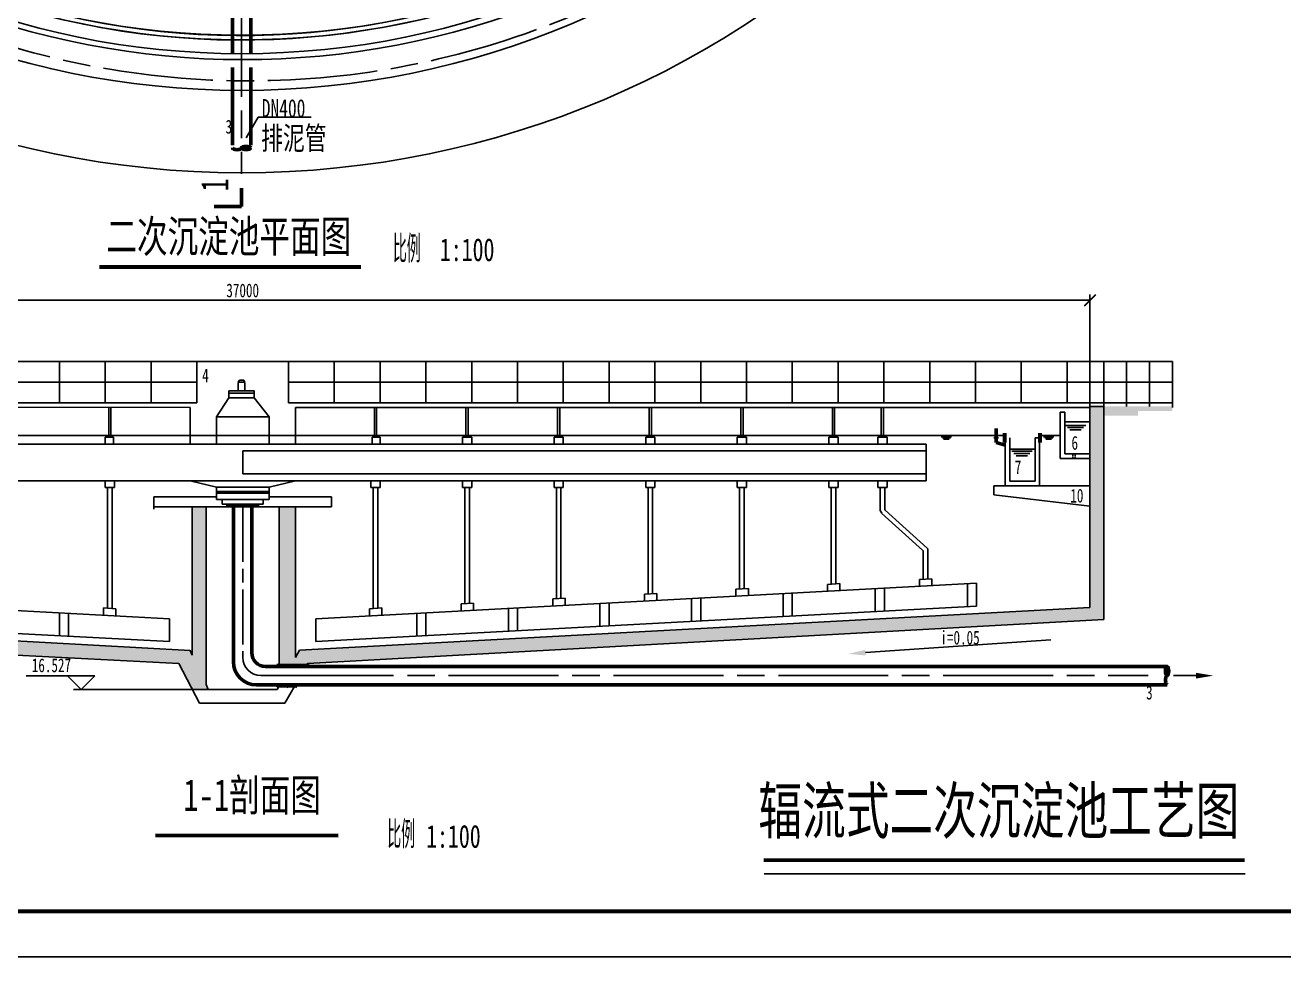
# Model space of a CAD drawing. Header units: millimetres. Extents: x -1157 to 5248, y -43968 to 1732.
# Drawn here: x 4661.5 to 4936.3, y 1030.1 to 1233.5 of the extents above; entities that cross this region are included whole.
import ezdxf
from ezdxf.enums import TextEntityAlignment as Align

# ---------------------------------------------------------------- set-up
doc = ezdxf.new("R2010")
doc.units = ezdxf.units.MM
for name, pattern in [('ACAD_ISO02W100', [15, 12, -3]), ('ACAD_ISO04W100', [30, 24, -3, 0, -3]), ('ACAD_ISO08W100', [36, 24, -3, 6, -3])]:
    doc.linetypes.add(name, pattern=pattern)
for name, color, linetype in [('33333', 7, 'Continuous'), ('guani', 7, 'Continuous'), ('ZI', 7, 'Continuous'), ('中心线', 7, 'ACAD_ISO08W100'), ('字', 7, 'Continuous'), ('标注', 230, 'Continuous')]:
    doc.layers.add(name, color=color, linetype=linetype)
for name, color, linetype, lineweight in [('guan', 7, 'Continuous', 53), ('图层1', 7, 'Continuous', 53), ('污泥管线', 4, 'ACAD_ISO08W100', 30), ('浮渣挡板', 200, 'Continuous', 50), ('管道', 2, 'Continuous', 50), ('设备', 7, 'Continuous', 25)]:
    doc.layers.add(name, color=color, linetype=linetype, lineweight=lineweight)
doc.styles.add('3', font='simfang.ttf', dxfattribs={"width": 0.7, "height": 3})
doc.styles.add('4', font='simfang.ttf', dxfattribs={"width": 0.7, "height": 4})
doc.styles.add('5', font='simfang.ttf', dxfattribs={"width": 0.7, "height": 5})
doc.styles.add('6', font='simfang.ttf', dxfattribs={"width": 0.7, "height": 6})
doc.styles.add('7', font='simfang.ttf', dxfattribs={"width": 0.7, "height": 7})
doc.styles.get("Standard").update_dxf_attribs({"font": 'txt', "bigfont": 'gbcbig.shx'})
doc.dimstyles.new('nn ISO-25', dxfattribs={"dimtxt": 3, "dimasz": 2.5, "dimexe": 1.25, "dimexo": 0.625, "dimtad": 1, "dimdec": 0, "dimlfac": 100, "dimtxsty": '3', "dimblk": 'ARCHTICK', "dimcen": 2.5, "dimadec": 0, "dimazin": 0, "dimtfac": 1, "dimtdec": 0, "dimtmove": 0, "dimatfit": 3, "dimfxl": 1, "dimarcsym": 0})
pattern_1 = [(50, (4419.571, 1038.6524), (1.8218467, -0.159391), [0.1905, -2.0955]), (355, (4419.571, 1038.6524), (-0.352428, 1.9105664), [0.1524, -1.6764]), (100.451, (4419.7229, 1038.6392), (1.469425, 1.751167), [0.1619, -1.7809]), (46.1842, (4419.571, 1039.1604), (2.71079, -0.420423), [0.28575, -3.14325]), (96.6356, (4419.797, 1039.1254), (2.374042, 2.474256), [0.24285, -2.67135]), (351.184, (4419.571, 1039.1604), (2.374046, 2.474251), [0.2286, -2.5146]), (21, (4419.825, 1039.0334), (1.516149, -1.022655), [0.1905, -2.0955]), (326, (4419.825, 1039.0334), (0.61802, 1.84188), [0.1524, -1.6764]), (71.4514, (4419.9514, 1038.9482), (2.134165, 0.8192286), [0.1619, -1.7809]), (37.5, (4419.57105, 1038.65245), (0.030886, 0.8455504), [0, -1.65608, 0, -1.7018, 0, -1.68275]), (7.5, (4419.57105, 1038.65245), (0.6681966, 1.0018057), [0, -0.97028, 0, -1.61798, 0, -0.64135]), (327.5, (4419.0046, 1038.65245), (1.35590595, -0.0572874), [0, -0.635, 0, -1.9812, 0, -2.6289]), (317.5, (4418.7506, 1038.6524), (1.4812918, 0.254265), [0, -0.8255, 0, -1.31572, 0, -1.8669])]

# ---------------------------------------------------------------- blocks, each defined once
blk = doc.blocks.new('_ArchTick')
at = {"color": 0, "linetype": 'ByBlock', "const_width": 0.15}
blk.add_lwpolyline([(-0.5, -0.5), (0.5, 0.5)], dxfattribs=at)
blk = doc.blocks.new('*D41')
at = {"layer": 'Defpoints', "color": 0, "ltscale": 0.1, "transparency": 16777216}
for p in [(4893.98, 1173.45), (4523.98, 1160.47), (4893.98, 1150.28)]:
    blk.add_point(p, dxfattribs=at)
at = {"layer": '标注', "color": 0, "lineweight": -2, "ltscale": 0.1, "transparency": 16777216}
for p, q in [((4523.98, 1161.1), (4523.98, 1174.7)), ((4893.98, 1150.91), (4893.98, 1174.7)), ((4523.98, 1173.45), (4893.98, 1173.45))]:
    blk.add_line(p, q, dxfattribs=at)
at = {"layer": '标注', "color": 0, "lineweight": -2, "ltscale": 0.1, "transparency": 16777216, "xscale": 2.5, "yscale": 2.5, "zscale": 2.5, "rotation": 180}
blk.add_blockref('_ArchTick', (4523.98, 1173.45), dxfattribs=at)
at = {"layer": '标注', "color": 0, "lineweight": -2, "ltscale": 0.1, "transparency": 16777216, "xscale": 2.5, "yscale": 2.5, "zscale": 2.5}
blk.add_blockref('_ArchTick', (4893.98, 1173.45), dxfattribs=at)
at = {"layer": '标注', "color": 0, "lineweight": -3, "ltscale": 0.1, "transparency": 16777216, "insert": (4708.98, 1175.59), "char_height": 3, "attachment_point": 5, "style": '3'}
blk.add_mtext('37000', dxfattribs=at)
blk = doc.blocks.new('11')
for p, q in [((45917, 38225), (47417, 38225)), ((46217, 37925), (45917, 38225)), ((46217, 37925), (46517, 38225))]:
    blk.add_line(p, q)

msp = doc.modelspace()

# ---------------------------------------------------------------- hatches: boundary and pattern name
at = {"ltscale": 0.1}
h = msp.add_hatch(dxfattribs=at)
h.set_pattern_fill('AR-CONC', color=256, scale=0.01, style=0)
h.set_pattern_definition(pattern_1)
h.paths.add_polyline_path([(4523.97843, 1150.37104), (4520.97843, 1150.37104), (4520.97843, 1148.17845), (4523.97843, 1148.17845)])
h.paths.add_polyline_path([(4523.97843, 1136.16148), (4523.97843, 1139.45862), (4520.97843, 1139.45862), (4520.97843, 1132.06667), (4523.97843, 1132.06667)])
h.paths.add_polyline_path([(4523.97843, 1123.00928), (4520.97843, 1123.00928), (4520.97843, 1103.1796), (4695.07449, 1094.16593), (4698.0161, 1088.4895), (4701.47843, 1088.4895), (4700.97843, 1089.55708), (4700.97843, 1121.35148), (4700.97843, 1128.33675), (4697.97843, 1128.33675), (4697.97843, 1095.96256), (4697.47843, 1097.03014), (4523.98363, 1106.38974)])
h = msp.add_hatch(dxfattribs=at)
h.set_pattern_fill('AR-CONC', color=256, scale=0.01, style=0)
h.set_pattern_definition(pattern_1)
h.paths.add_polyline_path([(4896.97843, 1103.74635), (4896.97843, 1110.13515), (4896.97843, 1126.16148), (4896.97843, 1150.2847), (4893.97843, 1150.2847), (4893.97843, 1150.0747), (4893.97843, 1136.16148), (4893.97843, 1106.39002), (4721.41591, 1097.08071), (4720.47843, 1095.4495), (4720.47843, 1128.33675), (4716.97843, 1128.33675), (4716.97843, 1126.56148), (4716.97843, 1121.35148), (4716.97843, 1094.41902), (4716.97843, 1093.72254), (4718.91122, 1093.72254), (4722.94608, 1093.72254), (4723.20347, 1094.1704)])
h.paths.add_polyline_path([(4904.47843, 1149.2847), (4911.97843, 1149.2847), (4911.97843, 1150.2847), (4896.97843, 1150.2847), (4896.97843, 1148.2847), (4904.47843, 1148.2847)])

# ---------------------------------------------------------------- linework, layer by layer
at = {"lineweight": 50}
for p, q in [((4708.74402, 1193.94518), (4708.74402, 1197.94518)), ((4708.74402, 1193.94518), (4702.74402, 1193.94518)), ((4822.74686, 1051.23345), (4927.74686, 1051.23345))]:
    msp.add_line(p, q, dxfattribs=at)
for p, q in [((4505.97843, 1160.0747), (4708.97843, 1160.0747)), ((4668.97843, 1160.0747), (4668.97843, 1151.0747)), ((4678.97843, 1160.0747), (4678.97843, 1151.0747)), ((4688.97843, 1160.0747), (4688.97843, 1151.0747)), ((4698.97843, 1160.0747), (4698.97843, 1151.0747)), ((4911.97843, 1160.0747), (4708.97843, 1160.0747)), ((4718.97843, 1160.0747), (4718.97843, 1151.0747)), ((4728.97843, 1160.0747), (4728.97843, 1151.0747)), ((4738.97843, 1160.0747), (4738.97843, 1151.0747)), ((4748.97843, 1160.0747), (4748.97843, 1151.0747)), ((4758.97843, 1160.0747), (4758.97843, 1151.0747)), ((4768.97843, 1160.0747), (4768.97843, 1151.0747)), ((4778.97843, 1160.0747), (4778.97843, 1151.0747)), ((4788.97843, 1160.0747), (4788.97843, 1151.0747)), ((4798.97843, 1160.0747), (4798.97843, 1151.0747)), ((4808.97843, 1160.0747), (4808.97843, 1151.0747)), ((4818.97843, 1160.0747), (4818.97843, 1151.0747)), ((4828.97843, 1160.0747), (4828.97843, 1151.0747)), ((4838.97843, 1160.0747), (4838.97843, 1151.0747)), ((4848.97843, 1160.0747), (4848.97843, 1151.0747)), ((4858.97843, 1160.0747), (4858.97843, 1151.0747)), ((4868.97843, 1160.0747), (4868.97843, 1151.0747)), ((4878.97843, 1160.0747), (4878.97843, 1151.0747)), ((4888.97843, 1160.0747), (4888.97843, 1151.0747)), ((4893.97843, 1150.0747), (4893.97843, 1160.0747)), ((4911.97843, 1150.0747), (4911.97843, 1160.0747)), ((4896.97843, 1158.40396), (4896.97843, 1107.19423)), ((4505.97843, 1155.57041), (4698.97843, 1155.57041)), ((4911.97843, 1155.57041), (4718.97843, 1155.57041)), ((4530.97843, 1150.37104), (4697.47843, 1150.08148)), ((4679.72843, 1150.06148), (4679.72843, 1143.56148)), ((4680.22843, 1150.06148), (4680.22843, 1143.56148)), ((4893.97843, 1150.06148), (4720.47843, 1150.06148)), ((4737.72843, 1150.06148), (4737.72843, 1143.56148)), ((4738.22843, 1150.06148), (4738.22843, 1143.56148)), ((4757.72843, 1150.06148), (4757.72843, 1143.56148)), ((4758.22843, 1150.06148), (4758.22843, 1143.56148)), ((4777.72843, 1150.06148), (4777.72843, 1143.56148)), ((4778.22843, 1150.06148), (4778.22843, 1143.56148)), ((4797.72843, 1150.06148), (4797.72843, 1143.56148)), ((4798.22843, 1150.06148), (4798.22843, 1143.56148)), ((4817.72843, 1150.06148), (4817.72843, 1143.56148)), ((4818.22843, 1150.06148), (4818.22843, 1143.56148)), ((4837.72843, 1150.06148), (4837.72843, 1143.56148)), ((4838.22843, 1150.06148), (4838.22843, 1143.56148)), ((4848.41575, 1150.06148), (4848.41575, 1143.56148)), ((4848.91575, 1150.06148), (4848.91575, 1143.56148)), ((4893.97843, 1136.16148), (4893.97843, 1150.2847)), ((4896.97843, 1150.2847), (4893.97843, 1150.2847)), ((4678.97843, 1143.56148), (4680.73978, 1143.56148)), ((4678.97843, 1143.56148), (4678.97843, 1142.06148)), ((4738.97843, 1143.56148), (4737.21708, 1143.56148)), ((4738.97843, 1143.56148), (4738.97843, 1142.06148)), ((4756.97843, 1143.56148), (4756.97843, 1142.06148)), ((4758.97843, 1143.56148), (4756.97843, 1143.56148)), ((4758.97843, 1143.56148), (4758.97843, 1142.06148)), ((4778.97843, 1143.56148), (4776.97843, 1143.56148)), ((4776.97843, 1143.56148), (4776.97843, 1142.06148)), ((4778.97843, 1143.56148), (4778.97843, 1142.06148)), ((4796.97843, 1143.56148), (4796.97843, 1142.06148)), ((4798.97843, 1143.56148), (4796.97843, 1143.56148)), ((4798.97843, 1143.56148), (4798.97843, 1142.06148)), ((4818.97843, 1143.56148), (4816.97843, 1143.56148)), ((4816.97843, 1143.56148), (4816.97843, 1142.06148)), ((4818.97843, 1143.56148), (4818.97843, 1142.06148)), ((4836.97843, 1143.56148), (4838.97843, 1143.56148)), ((4836.97843, 1143.56148), (4836.97843, 1142.06148)), ((4838.97843, 1143.56148), (4838.97843, 1142.06148)), ((4849.66575, 1143.56148), (4847.66575, 1143.56148)), ((4847.66575, 1143.56148), (4847.66575, 1142.06148)), ((4849.66575, 1143.56148), (4849.66575, 1142.06148)), ((4559.70825, 1142.06148), (4697.47843, 1142.06148)), ((4680.73978, 1142.06148), (4680.73978, 1142.06148)), ((4858.24861, 1142.06148), (4720.47843, 1142.06148)), ((4858.24861, 1140.56148), (4720.47843, 1140.56148)), ((4737.21708, 1142.06148), (4737.21708, 1142.06148)), ((4858.24861, 1142.06148), (4858.24861, 1134.06148)), ((4720.47843, 1135.56148), (4858.24861, 1135.56148)), ((4893.97843, 1136.16148), (4893.97843, 1124.16148)), ((4893.97843, 1135.85148), (4893.97843, 1132.85148)), ((4697.47843, 1134.06148), (4559.70825, 1134.06148)), ((4678.97843, 1132.56148), (4678.97843, 1134.06148)), ((4678.97843, 1132.56148), (4680.97843, 1132.56148)), ((4679.47843, 1132.56148), (4679.47843, 1106.23385)), ((4680.47843, 1132.56148), (4680.47843, 1106.1725)), ((4680.97843, 1132.56148), (4680.97843, 1134.06148)), ((4720.47843, 1134.06148), (4858.24861, 1134.06148)), ((4736.97843, 1132.56148), (4736.97843, 1134.06148)), ((4738.97843, 1132.56148), (4736.97843, 1132.56148)), ((4737.47843, 1132.56148), (4737.47843, 1106.1725)), ((4738.47843, 1132.56148), (4738.47843, 1106.23385)), ((4738.97843, 1132.56148), (4738.97843, 1134.06148)), ((4756.97843, 1132.56148), (4756.97843, 1134.06148)), ((4758.97843, 1132.56148), (4756.97843, 1132.56148)), ((4757.47843, 1132.56148), (4757.47843, 1107.2361)), ((4758.47843, 1132.56148), (4758.47843, 1107.29745)), ((4758.97843, 1132.56148), (4758.97843, 1134.06148)), ((4776.97843, 1132.56148), (4776.97843, 1134.06148)), ((4778.97843, 1132.56148), (4776.97843, 1132.56148)), ((4777.47843, 1132.56148), (4777.47843, 1108.3097)), ((4778.47843, 1132.56148), (4778.47843, 1108.37105)), ((4778.97843, 1132.56148), (4778.97843, 1134.06148)), ((4796.97843, 1132.56148), (4796.97843, 1134.06148)), ((4798.97843, 1132.56148), (4796.97843, 1132.56148)), ((4797.47843, 1132.56148), (4797.47843, 1109.36329)), ((4798.47843, 1132.56148), (4798.47843, 1109.42465)), ((4798.97843, 1132.56148), (4798.97843, 1134.06148)), ((4816.97843, 1132.56148), (4816.97843, 1134.06148)), ((4818.97843, 1132.56148), (4816.97843, 1132.56148)), ((4817.47843, 1132.56148), (4817.47843, 1110.42689)), ((4818.47843, 1132.56148), (4818.47843, 1110.48824)), ((4818.97843, 1132.56148), (4818.97843, 1134.06148)), ((4836.97843, 1132.56148), (4836.97843, 1134.06148)), ((4836.97843, 1132.56148), (4838.97843, 1132.56148)), ((4837.47843, 1132.56148), (4837.47843, 1111.49049)), ((4838.47843, 1132.56148), (4838.47843, 1111.55184)), ((4838.97843, 1132.56148), (4838.97843, 1134.06148)), ((4847.66575, 1132.56148), (4847.66575, 1134.06148)), ((4847.66575, 1132.56148), (4849.66575, 1132.56148)), ((4848.16575, 1132.56148), (4848.16575, 1127.92719)), ((4849.16575, 1132.56148), (4849.16575, 1127.92719)), ((4849.66575, 1132.56148), (4849.66575, 1134.06148)), ((4689.57843, 1128.33675), (4728.37843, 1128.33675)), ((4700.97843, 1128.33675), (4700.97843, 1126.56148)), ((4700.97843, 1128.33675), (4700.97843, 1128.33675)), ((4700.97843, 1128.33675), (4700.97843, 1121.35148)), ((4716.97843, 1128.33675), (4716.97843, 1121.35148)), ((4716.97843, 1128.33675), (4716.97843, 1126.56148)), ((4848.55757, 1126.92189), (4857.42652, 1118.92682)), ((4849.22714, 1127.66464), (4858.42652, 1119.37169)), ((4700.97843, 1121.35148), (4700.97843, 1089.55708)), ((4716.97843, 1121.35148), (4716.97843, 1094.41902)), ((4857.59173, 1112.56062), (4857.59173, 1118.55544)), ((4858.42652, 1119.37169), (4858.43509, 1119.3636)), ((4858.59173, 1112.62197), (4858.59173, 1119.00013)), ((4893.97843, 1115.16148), (4893.97843, 1109.53085)), ((4816.68618, 1110.37828), (4816.68618, 1108.88116)), ((4819.39446, 1110.54444), (4819.39446, 1109.01469)), ((4836.68618, 1111.44188), (4836.68618, 1109.95476)), ((4839.39446, 1111.60804), (4839.39446, 1110.08829)), ((4849.10221, 1110.60941), (4849.10221, 1105.60333)), ((4856.73759, 1112.50686), (4856.73759, 1110.99714)), ((4859.44588, 1112.67437), (4859.44588, 1111.16466)), ((4869.226, 1111.68965), (4869.226, 1106.68358)), ((4776.68618, 1108.26109), (4776.68618, 1106.74396)), ((4779.39446, 1108.42725), (4779.39446, 1106.86749)), ((4796.68618, 1109.31469), (4796.68618, 1107.80756)), ((4799.39446, 1109.48085), (4799.39446, 1107.94109)), ((4808.97843, 1108.45556), (4808.97843, 1103.44949)), ((4828.97843, 1109.52916), (4828.97843, 1104.52309)), ((4668.97843, 1105.23476), (4668.97843, 1100.22868)), ((4678.5624, 1106.29141), (4678.5624, 1104.72029)), ((4681.27068, 1106.1239), (4681.27068, 1104.55278)), ((4736.68618, 1106.1239), (4736.68618, 1104.55278)), ((4739.39446, 1106.29141), (4739.39446, 1104.72029)), ((4748.97843, 1105.23476), (4748.97843, 1100.22868)), ((4756.68618, 1107.18749), (4756.68618, 1105.66036)), ((4759.39446, 1107.35365), (4759.39446, 1105.79389)), ((4768.9982, 1106.30942), (4768.9982, 1101.30335)), ((4788.97843, 1107.38196), (4788.97843, 1102.37589)), ((4692.97843, 1103.94644), (4692.97843, 1098.94036)), ((4724.97843, 1103.94644), (4724.97843, 1098.94036)), ((4822.8368, 1048.2768), (4927.89412, 1048.2768)), ((4407.29514, 1030.14257), (5248.29514, 1030.14257))]:
    msp.add_line(p, q)
at = {"lineweight": -3, "ltscale": 0.1}
for p, q in [((4708.00761, 1155.57041), (4708.25011, 1156.02642)), ((4708.00761, 1155.57041), (4708.7433, 1155.57041)), ((4708.00761, 1153.67049), (4708.00761, 1155.52429)), ((4708.25011, 1156.02642), (4708.7433, 1156.02642)), ((4709.23649, 1156.02642), (4708.7433, 1156.02642)), ((4709.47899, 1155.57041), (4708.7433, 1155.57041)), ((4709.47899, 1155.57041), (4709.23649, 1156.02642)), ((4709.47899, 1153.67049), (4709.47899, 1155.52429)), ((4703.22843, 1148.04363), (4705.98728, 1152.13056)), ((4705.98728, 1153.21508), (4705.98728, 1153.67049)), ((4705.98728, 1153.67049), (4708.7433, 1153.67049)), ((4705.98728, 1152.13056), (4705.98728, 1153.21508)), ((4705.98728, 1153.21508), (4708.7433, 1153.21508)), ((4705.98728, 1152.13056), (4708.7433, 1152.13056)), ((4711.49932, 1153.67049), (4708.7433, 1153.67049)), ((4711.49932, 1153.21508), (4708.7433, 1153.21508)), ((4711.49932, 1152.13056), (4708.7433, 1152.13056)), ((4711.49932, 1153.21508), (4711.49932, 1153.67049)), ((4711.49932, 1152.13056), (4711.49932, 1153.21508)), ((4714.72843, 1148.04363), (4711.49932, 1152.13056)), ((4505.97843, 1151.0747), (4698.97843, 1151.0747)), ((4697.47843, 1150.08148), (4697.47843, 1142.06148)), ((4718.97843, 1151.0747), (4911.97843, 1151.0747)), ((4720.47843, 1150.06148), (4720.47843, 1142.06148)), ((4887.47843, 1149.02069), (4887.47843, 1138.94146)), ((4888.47843, 1139.94146), (4888.47843, 1149.02069)), ((4703.22843, 1142.06148), (4703.22843, 1148.04363)), ((4703.22843, 1148.04363), (4714.72843, 1148.04363)), ((4714.72843, 1148.04363), (4714.72843, 1142.06148)), ((4893.08612, 1146.16282), (4888.5967, 1146.16282)), ((4893.08612, 1146.16282), (4888.5967, 1146.16282)), ((4893.08612, 1146.16282), (4888.5967, 1146.16282)), ((4893.08612, 1146.16282), (4888.5967, 1146.16282)), ((4893.08612, 1146.16282), (4888.5967, 1146.16282)), ((4893.08612, 1146.16282), (4888.5967, 1146.16282)), ((4680.73978, 1143.56148), (4680.73978, 1142.06148)), ((4737.21708, 1143.56148), (4737.21708, 1142.06148)), ((4863.75649, 1143.67547), (4861.51177, 1143.67547)), ((4863.75649, 1143.67547), (4861.51177, 1143.67547)), ((4863.75649, 1143.67547), (4861.51177, 1143.67547)), ((4863.75649, 1143.67547), (4861.51177, 1143.67547)), ((4863.75649, 1143.67547), (4861.51177, 1143.67547)), ((4863.75649, 1143.67547), (4861.51177, 1143.67547)), ((4863.50649, 1143.42547), (4861.76177, 1143.42547)), ((4863.50649, 1143.42547), (4861.76177, 1143.42547)), ((4873.97843, 1143.45117), (4872.97843, 1143.45117)), ((4875.47843, 1132.99212), (4875.47843, 1143.45117)), ((4876.47843, 1135.82143), (4876.47843, 1143.45117)), ((4876.47843, 1133.99212), (4876.47843, 1143.45117)), ((4881.97843, 1143.45117), (4881.97843, 1136.82143)), ((4881.97843, 1143.45117), (4882.97843, 1143.45117)), ((4881.97843, 1143.45117), (4881.97843, 1133.99212)), ((4881.97843, 1143.45117), (4882.97843, 1143.45117)), ((4885.97843, 1143.94146), (4882.97843, 1143.94146)), ((4885.97843, 1143.94146), (4882.97843, 1143.94146)), ((4882.97843, 1143.45117), (4882.97843, 1132.99212)), ((4886.08559, 1143.67547), (4883.84088, 1143.67547)), ((4886.08559, 1143.67547), (4883.84088, 1143.67547)), ((4886.08559, 1143.67547), (4883.84088, 1143.67547)), ((4886.08559, 1143.67547), (4883.84088, 1143.67547)), ((4886.08559, 1143.67547), (4883.84088, 1143.67547)), ((4886.08559, 1143.67547), (4883.84088, 1143.67547)), ((4885.83559, 1143.42547), (4884.09088, 1143.42547)), ((4885.83559, 1143.42547), (4884.09088, 1143.42547)), ((4892.58612, 1145.66282), (4889.0967, 1145.66282)), ((4892.08612, 1145.16282), (4889.5967, 1145.16282)), ((4720.47843, 1142.06148), (4697.47843, 1142.06148)), ((4720.47843, 1140.56148), (4708.97843, 1140.56148)), ((4708.97843, 1140.56148), (4708.97843, 1135.56148)), ((4863.25649, 1143.17547), (4862.01177, 1143.17547)), ((4863.25649, 1143.17547), (4862.01177, 1143.17547)), ((4881.3717, 1140.49212), (4876.88228, 1140.49212)), ((4881.3717, 1140.49212), (4876.88228, 1140.49212)), ((4881.3717, 1140.49212), (4876.88228, 1140.49212)), ((4881.3717, 1140.49212), (4876.88228, 1140.49212)), ((4881.3717, 1140.49212), (4876.88228, 1140.49212)), ((4881.3717, 1140.49212), (4876.88228, 1140.49212)), ((4885.58559, 1143.17547), (4884.34088, 1143.17547)), ((4885.58559, 1143.17547), (4884.34088, 1143.17547)), ((4880.8717, 1139.99212), (4877.38228, 1139.99212)), ((4880.8717, 1139.99212), (4877.38228, 1139.99212)), ((4880.3717, 1139.49212), (4877.88228, 1139.49212)), ((4880.3717, 1139.49212), (4877.88228, 1139.49212)), ((4708.97843, 1135.56148), (4720.47843, 1135.56148)), ((4697.47843, 1134.06148), (4720.47843, 1134.06148)), ((4697.47843, 1134.06148), (4703.22843, 1132.64985)), ((4703.22843, 1132.64985), (4714.72843, 1132.64985)), ((4703.22843, 1132.64985), (4703.22843, 1131.74739)), ((4714.72843, 1132.64985), (4720.47843, 1134.06148)), ((4714.72843, 1131.74739), (4714.72843, 1132.64985)), ((4882.97843, 1132.99212), (4872.97843, 1132.99212)), ((4872.97843, 1132.99212), (4893.97843, 1132.99212)), ((4872.97843, 1132.99212), (4872.97843, 1130.99212)), ((4689.57843, 1130.58789), (4703.22843, 1130.58789)), ((4689.57843, 1130.58789), (4689.57843, 1128.33675)), ((4703.22843, 1131.74739), (4714.72843, 1131.74739)), ((4703.22843, 1131.37009), (4703.22843, 1131.74739)), ((4714.72843, 1131.37009), (4703.22843, 1131.37009)), ((4703.22843, 1131.37009), (4703.22843, 1130.57352)), ((4703.22843, 1130.57352), (4703.22843, 1129.98287)), ((4703.22843, 1129.98287), (4714.72843, 1129.98287)), ((4704.53597, 1129.98287), (4704.53597, 1128.92939)), ((4713.42089, 1129.98287), (4713.42089, 1128.92939)), ((4714.72843, 1131.74739), (4714.72843, 1131.37009)), ((4714.72843, 1130.57352), (4714.72843, 1131.37009)), ((4714.72843, 1130.58789), (4728.37843, 1130.58789)), ((4714.72843, 1129.98287), (4714.72843, 1130.57352)), ((4728.37843, 1130.58789), (4728.37843, 1128.33675)), ((4872.97843, 1130.99212), (4893.97843, 1128.53632)), ((4689.57843, 1128.33675), (4689.57843, 1127.83675)), ((4697.97843, 1128.33675), (4697.97843, 1095.96256)), ((4704.53597, 1128.92939), (4708.97843, 1128.92939)), ((4705.54827, 1128.92939), (4705.54827, 1128.60295)), ((4705.54827, 1128.60295), (4708.97843, 1128.60295)), ((4705.84747, 1128.60295), (4705.84747, 1128.33675)), ((4705.84747, 1128.33675), (4708.97843, 1128.33675)), ((4713.42089, 1128.92939), (4708.97843, 1128.92939)), ((4712.40859, 1128.60295), (4708.97843, 1128.60295)), ((4712.10939, 1128.33675), (4708.97843, 1128.33675)), ((4712.10939, 1128.60295), (4712.10939, 1128.33675)), ((4712.40859, 1128.92939), (4712.40859, 1128.60295)), ((4720.47843, 1128.33675), (4720.47843, 1095.4495)), ((4896.97843, 1110.13515), (4896.97843, 1103.74635)), ((4723.20347, 1094.1704), (4896.97843, 1103.74635)), ((4697.97843, 1095.96256), (4697.47843, 1097.03014)), ((4720.47843, 1095.4495), (4721.41591, 1097.08071)), ((4699.57075, 1085.4895), (4695.07449, 1094.16593)), ((4716.97843, 1094.41902), (4716.97843, 1093.72254)), ((4722.94608, 1093.72254), (4723.20347, 1094.1704)), ((4712.97843, 1091.51917), (4731.97836, 1091.51917)), ((4716.97843, 1093.72254), (4718.91122, 1093.72254)), ((4701.47843, 1088.4895), (4700.97843, 1089.55708)), ((4701.47843, 1088.4895), (4716.47843, 1088.4895)), ((4716.47843, 1088.4895), (4716.92265, 1089.26244)), ((4716.97843, 1089.26244), (4717.49736, 1089.26244)), ((4718.21444, 1085.4895), (4720.3828, 1089.26244)), ((4699.57075, 1085.4895), (4718.21444, 1085.4895))]:
    msp.add_line(p, q, dxfattribs=at)
at = {"ltscale": 0.1}
for p, q in [((4893.97843, 1146.94146), (4888.47843, 1146.94146)), ((4888.47843, 1146.94146), (4888.47843, 1139.94146)), ((4547.56811, 1143.94146), (4875.38875, 1143.94146)), ((4885.97843, 1143.94146), (4887.47843, 1143.94146)), ((4881.97843, 1140.99212), (4876.47843, 1140.99212)), ((4876.47843, 1140.99212), (4876.47843, 1133.99212)), ((4887.47843, 1138.94146), (4893.97843, 1138.94146)), ((4888.47843, 1139.94146), (4893.97843, 1139.94146)), ((4876.47843, 1133.99212), (4881.97843, 1133.99212))]:
    msp.add_line(p, q, dxfattribs=at)
at = {"linetype": 'ACAD_ISO02W100', "lineweight": -3, "ltscale": 0.05}
for p, q in [((4890.22843, 1139.94146), (4890.22843, 1138.94146)), ((4890.72843, 1139.94146), (4890.72843, 1138.94146))]:
    msp.add_line(p, q, dxfattribs=at)
at = {"linetype": 'ACAD_ISO02W100', "ltscale": 10}
for p, q in [((4847.10221, 1110.5108), (4847.10221, 1105.49968)), ((4867.226, 1111.59608), (4867.226, 1106.58497)), ((4806.97843, 1108.35695), (4806.97843, 1103.35088)), ((4826.97843, 1109.43559), (4826.97843, 1104.42448)), ((4670.97843, 1105.13615), (4670.97843, 1100.13007)), ((4746.97843, 1105.13615), (4746.97843, 1100.13007)), ((4767.00305, 1106.21378), (4767.00305, 1101.20497)), ((4786.97843, 1107.28335), (4786.97843, 1102.27727))]:
    msp.add_line(p, q, dxfattribs=at)
at = {"lineweight": 25, "ltscale": 100}
msp.add_line((4912.25147, 1091.51917), (4917.15147, 1091.51917), dxfattribs=at)
at = {"lineweight": -3}
for radius in [203, 185, 177, 177]:
    msp.add_circle((4708.78891, 1404.28941), radius, dxfattribs=at)
at = {"ltscale": 0.1}
msp.add_circle((4708.74402, 1404.28941), 173.97557, dxfattribs=at)
at = {"lineweight": -3, "ltscale": 0.1}
msp.add_circle((4708.74402, 1404.28941), 172.97556, dxfattribs=at)
at = {"linetype": 'ByBlock', "lineweight": -3}
msp.add_arc((4709.11029, 1403.98534), 177.99815, 226.7535979, 223.2108733, dxfattribs=at)
at = {"lineweight": -3}
for radius, start, end in [(174, 242.9520649, 237.022269), (173, 242.9691458, 237.0050428)]:
    msp.add_arc((4708.78891, 1404.28941), radius, start, end, dxfattribs=at)
for centre, radius, start, end in [((4849.66575, 1127.92719), 1.5, 180, 219.3401758), ((4849.66575, 1127.92719), 0.5, 180, 219.3401758), ((4857.09173, 1118.55544), 0.5, 0, 47.9663496), ((4858.09173, 1119.00013), 0.5, 0, 46.629708), ((4712.97843, 1095.51917), 4, 180, 270)]:
    msp.add_arc(centre, radius, start, end)
at = {"layer": '33333', "lineweight": 25, "ltscale": 100}
msp.add_lwpolyline([(4917.15147, 1091.51917, 1.25, 0, 0), (4920.90147, 1091.51917, 0, 0, 0)], format="xyseb", dxfattribs=at)
at = {"layer": 'guan', "lineweight": -3, "ltscale": 0.1}
for p, q in [((4712.33118, 1213.40717), (4709.74402, 1208.90835)), ((4723.96092, 1213.40717), (4712.33118, 1213.40717)), ((4883.07843, 1143.45117), (4883.07843, 1142.45117))]:
    msp.add_line(p, q, dxfattribs=at)
at = {"layer": 'guan'}
for p, q in [((4677.6827, 1180.78126), (4734.75075, 1180.78126)), ((4689.91995, 1056.70468), (4729.79743, 1056.65254))]:
    msp.add_line(p, q, dxfattribs=at)
at = {"layer": 'guan', "ltscale": 0.1}
for p, q in [((4875.38875, 1142.45117), (4875.38875, 1144.45117)), ((4883.07843, 1142.45117), (4883.07843, 1144.45117))]:
    msp.add_line(p, q, dxfattribs=at)
at = {"layer": 'guani', "linetype": 'ACAD_ISO02W100'}
for p, q in [((4896.97843, 1160.0747), (4896.97843, 1150.0747)), ((4901.97843, 1160.0747), (4901.97843, 1150.2847)), ((4906.97843, 1160.0747), (4906.97843, 1150.2847))]:
    msp.add_line(p, q, dxfattribs=at)
at = {"layer": 'guani'}
for p, q in [((4893.97843, 1136.16148), (4893.97843, 1106.39002)), ((4893.97843, 1135.85148), (4893.97843, 1132.85148)), ((4896.97843, 1126.16148), (4896.97843, 1107.19423))]:
    msp.add_line(p, q, dxfattribs=at)
at = {"layer": 'ZI'}
for p, q in [((4692.97843, 1103.94644), (4548.73086, 1111.68965)), ((4724.97843, 1103.94644), (4869.226, 1111.68965)), ((4819.39446, 1110.54444), (4816.68618, 1110.37828)), ((4839.39446, 1111.60804), (4836.68618, 1111.44188)), ((4859.44588, 1112.67437), (4856.73759, 1112.50821)), ((4779.39446, 1108.42725), (4776.68618, 1108.26109)), ((4799.39446, 1109.48085), (4796.68618, 1109.31469)), ((4697.47843, 1097.03014), (4523.98363, 1106.38974)), ((4692.97843, 1098.94036), (4548.73086, 1106.68358)), ((4678.5624, 1106.29006), (4681.27068, 1106.1239)), ((4721.41591, 1097.08071), (4893.97843, 1106.39002)), ((4724.97843, 1098.94036), (4869.226, 1106.68358)), ((4739.39446, 1106.29006), (4736.68618, 1106.1239)), ((4759.39446, 1107.35365), (4756.68618, 1107.18749)), ((4695.07449, 1094.16593), (4520.97843, 1103.1796))]:
    msp.add_line(p, q, dxfattribs=at)
at = {"layer": '中心线', "lineweight": -3}
for p, q in [((4708.74402, 1601.87241), (4708.74402, 1201.05406)), ((4717.93582, 1091.51917), (4906.68437, 1091.51917))]:
    msp.add_line(p, q, dxfattribs=at)
at = {"layer": '中心线', "lineweight": -3, "ltscale": 0.1}
msp.add_line((4888.47843, 1149.02069), (4887.47843, 1149.02069), dxfattribs=at)
at = {"layer": '中心线', "ltscale": 0.5}
msp.add_line((4708.97843, 1128.33675), (4708.97843, 1095.51917), dxfattribs=at)
at = {"layer": '中心线', "lineweight": -3}
msp.add_arc((4710.28916, 1402.86315), 181.50919, 225.867102, 225.5566408, dxfattribs=at)
at = {"layer": '图层1'}
msp.add_line((4432.29514, 1040.14257), (5238.29514, 1040.14257), dxfattribs=at)
at = {"layer": '标注', "lineweight": -3, "ltscale": 0.1}
msp.add_line((4672.06347, 1088.4895), (4701.47843, 1088.4895), dxfattribs=at)
at = {"layer": '浮渣挡板', "ltscale": 0.1}
for p, q in [((4873.47843, 1142.44146), (4873.47843, 1145.44146)), ((4875.47843, 1141.82117), (4873.47843, 1142.44146))]:
    msp.add_line(p, q, dxfattribs=at)
at = {"layer": '管道', "linetype": 'ACAD_ISO02W100'}
for p, q in [((4706.74402, 1404.28941), (4706.74402, 1219.29236)), ((4710.74402, 1404.28941), (4710.74402, 1219.29188)), ((4706.74402, 1219.29236), (4706.74402, 1206.70641)), ((4710.74402, 1219.29188), (4710.74402, 1206.70641))]:
    msp.add_line(p, q, dxfattribs=at)
at = {"layer": '管道', "ltscale": 0.1}
for p, q in [((4706.97843, 1128.33675), (4706.97843, 1094.51917)), ((4710.97843, 1128.33675), (4710.97843, 1096.51917)), ((4713.97843, 1093.51917), (4718.79433, 1093.51917)), ((4711.97843, 1089.51917), (4717.64491, 1089.51917))]:
    msp.add_line(p, q, dxfattribs=at)
at = {"layer": '管道'}
for p, q in [((4716.76691, 1093.72254), (4716.78168, 1094.12086)), ((4719.69123, 1093.72254), (4719.7252, 1094.13087)), ((4723.14524, 1093.72254), (4723.36257, 1094.13087)), ((4716.76691, 1093.72254), (4723.14524, 1093.72254)), ((4716.75214, 1089.26244), (4716.54185, 1088.94662)), ((4716.75214, 1089.26244), (4720.51321, 1089.26244)), ((4718.63267, 1089.26244), (4718.49281, 1088.95162)), ((4720.51321, 1089.26244), (4720.36907, 1088.95162))]:
    msp.add_line(p, q, dxfattribs=at)
at = {"layer": '管道', "linetype": 'ACAD_ISO02W100', "ltscale": 100}
for p, q in [((4718.79433, 1093.51917), (4910.82465, 1093.51917)), ((4717.64491, 1089.51917), (4910.82465, 1089.51917))]:
    msp.add_line(p, q, dxfattribs=at)
at = {"layer": '管道', "ltscale": 0.1}
for centre, radius in [((4713.97843, 1096.51917), 3), ((4711.97843, 1094.51917), 5)]:
    msp.add_arc(centre, radius, 180, 270, dxfattribs=at)
msp.add_ellipse((4707.71909, 1206.75575), major_axis=(-0.97507, 0), ratio=0.42747987, start_param=0, end_param=3.141592654, dxfattribs=at)
at = {"layer": '管道', "ltscale": 0.1, "extrusion": (0, 0, -1)}
for centre, major_axis, ratio in [((4709.71909, 1206.70641), (1.02493, 0), 0.349940625), ((4910.82465, 1092.51917), (0, -1), 0.358666048)]:
    msp.add_ellipse(centre, major_axis=major_axis, ratio=ratio, dxfattribs=at)
msp.add_ellipse((4910.82465, 1090.51917), major_axis=(0, -1), ratio=0.358666048, start_param=0, end_param=3.141592654, dxfattribs=at)
at = {"layer": '设备'}
msp.add_line((4844.97612, 1096.54429), (4885.44245, 1099.37397), dxfattribs=at)
at = {"layer": '设备', "linetype": 'ACAD_ISO04W100'}
msp.add_solid([(4844.93264, 1097.16611), (4845.01983, 1095.91915), (4841.23537, 1096.28104)], dxfattribs=at)

# ---------------------------------------------------------------- block references
at = {"layer": '标注', "xscale": -0.00999999999476131, "yscale": 0.00999999999476131, "zscale": 0.01}
msp.add_blockref('11', (5135.87994, 709.23839), dxfattribs=at)

# ---------------------------------------------------------------- texts
at = {"style": '4', "width": 0.7}
msp.add_text('DN400', height=4, dxfattribs=at).set_placement((4713.14902, 1213.37929))
at = {"style": '5', "width": 0.7}
for s, p in [(' 1:100', (4756.80355, 1182.00658)), ('1:100', (4754.99409, 1053.95116))]:
    msp.add_text(s, height=5, dxfattribs=at).set_placement(p, align=Align.CENTER)
at = {"lineweight": -3, "attachment_point": 1}
for s, insert, char_height, width in [('{\\fFangSong_GB2312|b0|i0|c134|p49;\\W0.7;二次沉淀池平面图}', (4679.21816, 1190.92037), 7, 63.6074683), ('{\\W0.7;比例}', (4741.795, 1187.65574), 6, 8.1675899), ('{\\W0.7;比例}', (4740.55566, 1059.81801), 6, 8.1675899)]:
    msp.add_mtext(s, dxfattribs=dict(at, insert=insert, char_height=char_height, width=width))
at = {"insert": (4696.02269, 1068.95069), "char_height": 7, "width": 45.7418596, "attachment_point": 1, "style": '7'}
msp.add_mtext('{\\fFangSong_GB2312|b0|i0|c134|p49;1-1剖面图}', dxfattribs=at)
at = {"layer": 'guan', "insert": (4699.87583, 1197.2121), "char_height": 6, "width": 27.0623578, "attachment_point": 1, "rotation": 90, "style": '6'}
msp.add_mtext('1', dxfattribs=at)
at = {"layer": '字', "ltscale": 100, "width": 80.9030303}
for s, insert, char_height, attachment_point, style in [('3', (4705.23113, 1209.80357), 3, 7, '3'), ('{\\fFangSong_GB2312|b0|i0|c134|p49;排泥管}', (4712.99916, 1205.81036), 5, 7, '4'), ('    4', (4694.41788, 1158.55789), 3, 1, '3'), ('    6', (4884.22769, 1143.84796), 3, 1, '3'), ('    7', (4871.83601, 1138.51057), 3, 1, '3'), ('    10', (4883.97039, 1132.31339), 3, 1, '3'), ('    3', (4900.51996, 1089.32515), 3, 1, '3')]:
    msp.add_mtext(s, dxfattribs=dict(at, insert=insert, char_height=char_height, attachment_point=attachment_point, style=style))
at = {"layer": '标注', "insert": (4662.93206, 1095.28189), "char_height": 3, "width": 85.5555556, "attachment_point": 1, "style": '3'}
msp.add_mtext('16.527', dxfattribs=at)
at = {"layer": '污泥管线', "insert": (4821.56103, 1067.05756), "char_height": 10, "width": 169.9920641, "attachment_point": 1}
msp.add_mtext('{\\fFangSong_GB2312|b0|i0|c134|p49;\\W0.7;\\C0;辐流式二次沉淀池工艺图}', dxfattribs=at)
at = {"layer": '设备', "style": '3', "width": 0.7}
msp.add_text('i=0.05', height=3, dxfattribs=at).set_placement((4861.32329, 1098.3224))

# ---------------------------------------------------------------- dimensions: what is measured, and where the dimension line sits
at = {"layer": '标注', "lineweight": -3, "ltscale": 0.1}
dim = msp.add_linear_dim(base=(4893.97843, 1173.44857), p1=(4523.97843, 1160.47238), p2=(4893.97843, 1150.2847), text='37000', dimstyle='nn ISO-25', dxfattribs=at)
dim.commit()
dim.dimension.update_dxf_attribs({"geometry": '*D41', "text_midpoint": (4708.97843, 1175.59071)})

doc.saveas('drawing.dxf')
